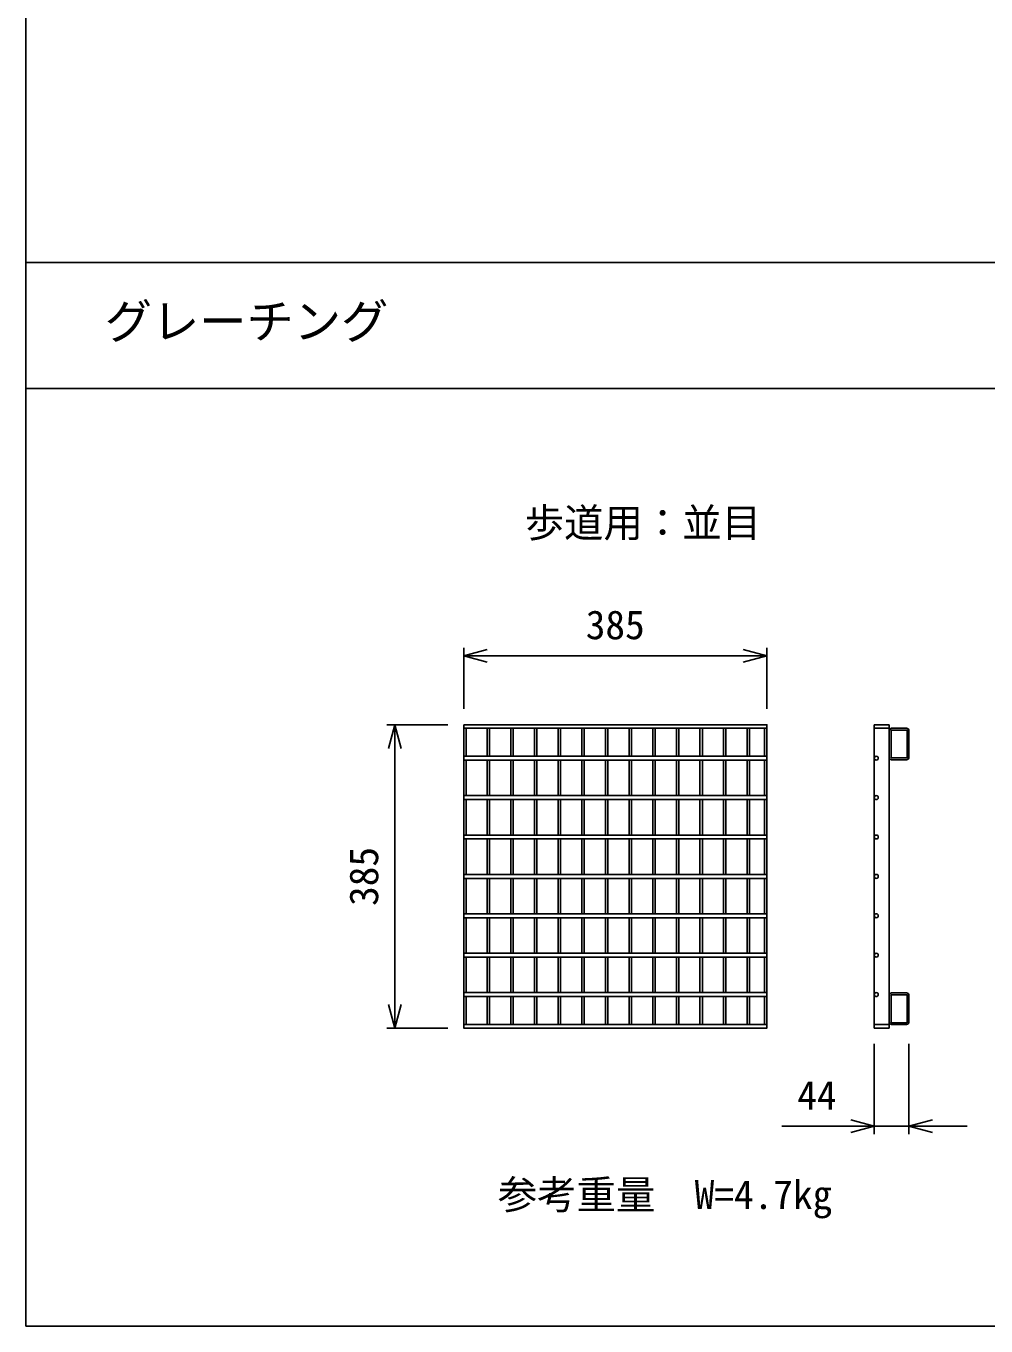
# Model space of a CAD drawing. Units: millimetres, scale not verified. Extents: x -10500 to 10500, y -7425 to 7425.
# Drawn here: x -8250 to -7031, y -1352 to 298 of the extents above; entities that cross this region are included whole.
import ezdxf
from ezdxf.enums import TextEntityAlignment as Align

# ---------------------------------------------------------------- set-up
doc = ezdxf.new("R2010")
doc.units = ezdxf.units.MM
doc.header["$LTSCALE"] = 25
for name, color, linetype, lineweight in [('0-1_DIM', 7, 'Continuous', 25), ('0-3_HATCH', 6, 'Continuous', 25), ('0-7_TXT', 7, 'Continuous', 25)]:
    doc.layers.add(name, color=color, linetype=linetype, lineweight=lineweight)
doc.styles.add('ＭＳ ゴシック', font='')
doc.styles.get('ＭＳ ゴシック').set_extended_font_data('MS Gothic')

msp = doc.modelspace()

# ---------------------------------------------------------------- linework, layer by layer
at = {"layer": '0-1_DIM'}
for p, q in [((-7694.36, -569.24), (-7694.36, -491.74)), ((-7309.36, -569.24), (-7309.36, -491.74)), ((-7309.36, -501.74), (-7694.36, -501.74)), ((-7714.36, -589.24), (-7791.86, -589.24)), ((-7781.86, -589.24), (-7781.86, -974.24)), ((-7714.36, -974.24), (-7791.86, -974.24)), ((-7173.04, -1108.96), (-7173.04, -994.24)), ((-7129.04, -1108.96), (-7129.04, -994.24)), ((-7290.3, -1098.96), (-7173.04, -1098.96)), ((-7129.04, -1098.96), (-7173.04, -1098.96)), ((-7055.08, -1098.96), (-7129.04, -1098.96))]:
    msp.add_line(p, q, dxfattribs=at)
for points in [[(-7664.36, -509.78), (-7694.36, -501.74), (-7664.36, -493.7)], [(-7339.36, -493.7), (-7309.36, -501.74), (-7339.36, -509.78)], [(-7789.9, -619.24), (-7781.86, -589.24), (-7773.82, -619.24)], [(-7773.82, -944.24), (-7781.86, -974.24), (-7789.9, -944.24)], [(-7203.04, -1107), (-7173.04, -1098.96), (-7203.04, -1090.92)], [(-7099.04, -1107), (-7129.04, -1098.96), (-7099.04, -1090.92)]]:
    msp.add_lwpolyline(points, dxfattribs=at)
at = {"layer": '0-3_HATCH'}
for p, q in [((-7694.36, -593.74), (-7309.36, -593.74)), ((-7691.36, -629.24), (-7691.36, -593.74)), ((-7664.36, -629.24), (-7664.36, -593.74)), ((-7661.36, -629.24), (-7661.36, -593.74)), ((-7634.36, -629.24), (-7634.36, -593.74)), ((-7631.36, -629.24), (-7631.36, -593.74)), ((-7604.36, -629.24), (-7604.36, -593.74)), ((-7601.36, -629.24), (-7601.36, -593.74)), ((-7574.36, -629.24), (-7574.36, -593.74)), ((-7571.36, -629.24), (-7571.36, -593.74)), ((-7544.36, -629.24), (-7544.36, -593.74)), ((-7541.36, -629.24), (-7541.36, -593.74)), ((-7514.36, -629.24), (-7514.36, -593.74)), ((-7511.36, -629.24), (-7511.36, -593.74)), ((-7484.36, -629.24), (-7484.36, -593.74)), ((-7481.36, -629.24), (-7481.36, -593.74)), ((-7454.36, -629.24), (-7454.36, -593.74)), ((-7451.36, -629.24), (-7451.36, -593.74)), ((-7424.36, -629.24), (-7424.36, -593.74)), ((-7421.36, -629.24), (-7421.36, -593.74)), ((-7394.36, -629.24), (-7394.36, -593.74)), ((-7391.36, -629.24), (-7391.36, -593.74)), ((-7364.36, -629.24), (-7364.36, -593.74)), ((-7361.36, -629.24), (-7361.36, -593.74)), ((-7334.36, -629.24), (-7334.36, -593.74)), ((-7331.36, -629.24), (-7331.36, -593.74)), ((-7312.36, -629.24), (-7312.36, -593.74)), ((-7173.04, -589.24), (-7154.04, -589.24)), ((-7173.04, -589.24), (-7173.04, -974.24)), ((-7173.04, -593.74), (-7154.04, -593.74)), ((-7154.04, -589.24), (-7154.04, -974.24)), ((-7151.04, -593.74), (-7132.04, -593.74)), ((-7154.04, -596.74), (-7154.04, -630.74)), ((-7129.04, -596.74), (-7129.04, -630.74)), ((-7694.36, -629.24), (-7309.36, -629.24)), ((-7694.36, -634.24), (-7309.36, -634.24)), ((-7691.36, -679.24), (-7691.36, -634.24)), ((-7664.36, -679.24), (-7664.36, -634.24)), ((-7661.36, -679.24), (-7661.36, -634.24)), ((-7634.36, -679.24), (-7634.36, -634.24)), ((-7631.36, -679.24), (-7631.36, -634.24)), ((-7604.36, -679.24), (-7604.36, -634.24)), ((-7601.36, -679.24), (-7601.36, -634.24)), ((-7574.36, -679.24), (-7574.36, -634.24)), ((-7571.36, -679.24), (-7571.36, -634.24)), ((-7544.36, -679.24), (-7544.36, -634.24)), ((-7541.36, -679.24), (-7541.36, -634.24)), ((-7514.36, -679.24), (-7514.36, -634.24)), ((-7511.36, -679.24), (-7511.36, -634.24)), ((-7484.36, -679.24), (-7484.36, -634.24)), ((-7481.36, -679.24), (-7481.36, -634.24)), ((-7454.36, -679.24), (-7454.36, -634.24)), ((-7451.36, -679.24), (-7451.36, -634.24)), ((-7424.36, -679.24), (-7424.36, -634.24)), ((-7421.36, -679.24), (-7421.36, -634.24)), ((-7394.36, -679.24), (-7394.36, -634.24)), ((-7391.36, -679.24), (-7391.36, -634.24)), ((-7364.36, -679.24), (-7364.36, -634.24)), ((-7361.36, -679.24), (-7361.36, -634.24)), ((-7334.36, -679.24), (-7334.36, -634.24)), ((-7331.36, -679.24), (-7331.36, -634.24)), ((-7312.36, -679.24), (-7312.36, -634.24)), ((-7151.04, -633.74), (-7132.04, -633.74)), ((-7694.36, -679.24), (-7309.36, -679.24)), ((-7694.36, -684.24), (-7309.36, -684.24)), ((-7691.36, -729.24), (-7691.36, -684.24)), ((-7664.36, -729.24), (-7664.36, -684.24)), ((-7661.36, -729.24), (-7661.36, -684.24)), ((-7634.36, -729.24), (-7634.36, -684.24)), ((-7631.36, -729.24), (-7631.36, -684.24)), ((-7604.36, -729.24), (-7604.36, -684.24)), ((-7601.36, -729.24), (-7601.36, -684.24)), ((-7574.36, -729.24), (-7574.36, -684.24)), ((-7571.36, -729.24), (-7571.36, -684.24)), ((-7544.36, -729.24), (-7544.36, -684.24)), ((-7541.36, -729.24), (-7541.36, -684.24)), ((-7514.36, -729.24), (-7514.36, -684.24)), ((-7511.36, -729.24), (-7511.36, -684.24)), ((-7484.36, -729.24), (-7484.36, -684.24)), ((-7481.36, -729.24), (-7481.36, -684.24)), ((-7454.36, -729.24), (-7454.36, -684.24)), ((-7451.36, -729.24), (-7451.36, -684.24)), ((-7424.36, -729.24), (-7424.36, -684.24)), ((-7421.36, -729.24), (-7421.36, -684.24)), ((-7394.36, -729.24), (-7394.36, -684.24)), ((-7391.36, -729.24), (-7391.36, -684.24)), ((-7364.36, -729.24), (-7364.36, -684.24)), ((-7361.36, -729.24), (-7361.36, -684.24)), ((-7334.36, -729.24), (-7334.36, -684.24)), ((-7331.36, -729.24), (-7331.36, -684.24)), ((-7312.36, -729.24), (-7312.36, -684.24)), ((-7694.36, -729.24), (-7309.36, -729.24)), ((-7694.36, -734.24), (-7309.36, -734.24)), ((-7691.36, -779.24), (-7691.36, -734.24)), ((-7664.36, -779.24), (-7664.36, -734.24)), ((-7661.36, -779.24), (-7661.36, -734.24)), ((-7634.36, -779.24), (-7634.36, -734.24)), ((-7631.36, -779.24), (-7631.36, -734.24)), ((-7604.36, -779.24), (-7604.36, -734.24)), ((-7601.36, -779.24), (-7601.36, -734.24)), ((-7574.36, -779.24), (-7574.36, -734.24)), ((-7571.36, -779.24), (-7571.36, -734.24)), ((-7544.36, -779.24), (-7544.36, -734.24)), ((-7541.36, -779.24), (-7541.36, -734.24)), ((-7514.36, -779.24), (-7514.36, -734.24)), ((-7511.36, -779.24), (-7511.36, -734.24)), ((-7484.36, -779.24), (-7484.36, -734.24)), ((-7481.36, -779.24), (-7481.36, -734.24)), ((-7454.36, -779.24), (-7454.36, -734.24)), ((-7451.36, -779.24), (-7451.36, -734.24)), ((-7424.36, -779.24), (-7424.36, -734.24)), ((-7421.36, -779.24), (-7421.36, -734.24)), ((-7394.36, -779.24), (-7394.36, -734.24)), ((-7391.36, -779.24), (-7391.36, -734.24)), ((-7364.36, -779.24), (-7364.36, -734.24)), ((-7361.36, -779.24), (-7361.36, -734.24)), ((-7334.36, -779.24), (-7334.36, -734.24)), ((-7331.36, -779.24), (-7331.36, -734.24)), ((-7312.36, -779.24), (-7312.36, -734.24)), ((-7694.36, -779.24), (-7309.36, -779.24)), ((-7694.36, -784.24), (-7309.36, -784.24)), ((-7691.36, -829.24), (-7691.36, -784.24)), ((-7664.36, -829.24), (-7664.36, -784.24)), ((-7661.36, -829.24), (-7661.36, -784.24)), ((-7634.36, -829.24), (-7634.36, -784.24)), ((-7631.36, -829.24), (-7631.36, -784.24)), ((-7604.36, -829.24), (-7604.36, -784.24)), ((-7601.36, -829.24), (-7601.36, -784.24)), ((-7574.36, -829.24), (-7574.36, -784.24)), ((-7571.36, -829.24), (-7571.36, -784.24)), ((-7544.36, -829.24), (-7544.36, -784.24)), ((-7541.36, -829.24), (-7541.36, -784.24)), ((-7514.36, -829.24), (-7514.36, -784.24)), ((-7511.36, -829.24), (-7511.36, -784.24)), ((-7484.36, -829.24), (-7484.36, -784.24)), ((-7481.36, -829.24), (-7481.36, -784.24)), ((-7454.36, -829.24), (-7454.36, -784.24)), ((-7451.36, -829.24), (-7451.36, -784.24)), ((-7424.36, -829.24), (-7424.36, -784.24)), ((-7421.36, -829.24), (-7421.36, -784.24)), ((-7394.36, -829.24), (-7394.36, -784.24)), ((-7391.36, -829.24), (-7391.36, -784.24)), ((-7364.36, -829.24), (-7364.36, -784.24)), ((-7361.36, -829.24), (-7361.36, -784.24)), ((-7334.36, -829.24), (-7334.36, -784.24)), ((-7331.36, -829.24), (-7331.36, -784.24)), ((-7312.36, -829.24), (-7312.36, -784.24)), ((-7694.36, -829.24), (-7309.36, -829.24)), ((-7694.36, -834.24), (-7309.36, -834.24)), ((-7691.36, -879.24), (-7691.36, -834.24)), ((-7664.36, -879.24), (-7664.36, -834.24)), ((-7661.36, -879.24), (-7661.36, -834.24)), ((-7634.36, -879.24), (-7634.36, -834.24)), ((-7631.36, -879.24), (-7631.36, -834.24)), ((-7604.36, -879.24), (-7604.36, -834.24)), ((-7601.36, -879.24), (-7601.36, -834.24)), ((-7574.36, -879.24), (-7574.36, -834.24)), ((-7571.36, -879.24), (-7571.36, -834.24)), ((-7544.36, -879.24), (-7544.36, -834.24)), ((-7541.36, -879.24), (-7541.36, -834.24)), ((-7514.36, -879.24), (-7514.36, -834.24)), ((-7511.36, -879.24), (-7511.36, -834.24)), ((-7484.36, -879.24), (-7484.36, -834.24)), ((-7481.36, -879.24), (-7481.36, -834.24)), ((-7454.36, -879.24), (-7454.36, -834.24)), ((-7451.36, -879.24), (-7451.36, -834.24)), ((-7424.36, -879.24), (-7424.36, -834.24)), ((-7421.36, -879.24), (-7421.36, -834.24)), ((-7394.36, -879.24), (-7394.36, -834.24)), ((-7391.36, -879.24), (-7391.36, -834.24)), ((-7364.36, -879.24), (-7364.36, -834.24)), ((-7361.36, -879.24), (-7361.36, -834.24)), ((-7334.36, -879.24), (-7334.36, -834.24)), ((-7331.36, -879.24), (-7331.36, -834.24)), ((-7312.36, -879.24), (-7312.36, -834.24)), ((-7694.36, -879.24), (-7309.36, -879.24)), ((-7694.36, -884.24), (-7309.36, -884.24)), ((-7691.36, -929.24), (-7691.36, -884.24)), ((-7664.36, -929.24), (-7664.36, -884.24)), ((-7661.36, -929.24), (-7661.36, -884.24)), ((-7634.36, -929.24), (-7634.36, -884.24)), ((-7631.36, -929.24), (-7631.36, -884.24)), ((-7604.36, -929.24), (-7604.36, -884.24)), ((-7601.36, -929.24), (-7601.36, -884.24)), ((-7574.36, -929.24), (-7574.36, -884.24)), ((-7571.36, -929.24), (-7571.36, -884.24)), ((-7544.36, -929.24), (-7544.36, -884.24)), ((-7541.36, -929.24), (-7541.36, -884.24)), ((-7514.36, -929.24), (-7514.36, -884.24)), ((-7511.36, -929.24), (-7511.36, -884.24)), ((-7484.36, -929.24), (-7484.36, -884.24)), ((-7481.36, -929.24), (-7481.36, -884.24)), ((-7454.36, -929.24), (-7454.36, -884.24)), ((-7451.36, -929.24), (-7451.36, -884.24)), ((-7424.36, -929.24), (-7424.36, -884.24)), ((-7421.36, -929.24), (-7421.36, -884.24)), ((-7394.36, -929.24), (-7394.36, -884.24)), ((-7391.36, -929.24), (-7391.36, -884.24)), ((-7364.36, -929.24), (-7364.36, -884.24)), ((-7361.36, -929.24), (-7361.36, -884.24)), ((-7334.36, -929.24), (-7334.36, -884.24)), ((-7331.36, -929.24), (-7331.36, -884.24)), ((-7312.36, -929.24), (-7312.36, -884.24)), ((-7694.36, -929.24), (-7309.36, -929.24)), ((-7694.36, -934.24), (-7309.36, -934.24)), ((-7691.36, -969.74), (-7691.36, -934.24)), ((-7664.36, -969.74), (-7664.36, -934.24)), ((-7661.36, -969.74), (-7661.36, -934.24)), ((-7634.36, -969.74), (-7634.36, -934.24)), ((-7631.36, -969.74), (-7631.36, -934.24)), ((-7604.36, -969.74), (-7604.36, -934.24)), ((-7601.36, -969.74), (-7601.36, -934.24)), ((-7574.36, -969.74), (-7574.36, -934.24)), ((-7571.36, -969.74), (-7571.36, -934.24)), ((-7544.36, -969.74), (-7544.36, -934.24)), ((-7541.36, -969.74), (-7541.36, -934.24)), ((-7514.36, -969.74), (-7514.36, -934.24)), ((-7511.36, -969.74), (-7511.36, -934.24)), ((-7484.36, -969.74), (-7484.36, -934.24)), ((-7481.36, -969.74), (-7481.36, -934.24)), ((-7454.36, -969.74), (-7454.36, -934.24)), ((-7451.36, -969.74), (-7451.36, -934.24)), ((-7424.36, -969.74), (-7424.36, -934.24)), ((-7421.36, -969.74), (-7421.36, -934.24)), ((-7394.36, -969.74), (-7394.36, -934.24)), ((-7391.36, -969.74), (-7391.36, -934.24)), ((-7364.36, -969.74), (-7364.36, -934.24)), ((-7361.36, -969.74), (-7361.36, -934.24)), ((-7334.36, -969.74), (-7334.36, -934.24)), ((-7331.36, -969.74), (-7331.36, -934.24)), ((-7312.36, -969.74), (-7312.36, -934.24)), ((-7154.04, -966.74), (-7154.04, -932.74)), ((-7151.04, -929.74), (-7132.04, -929.74)), ((-7129.04, -966.74), (-7129.04, -932.74)), ((-7309.36, -969.74), (-7694.36, -969.74)), ((-7173.04, -969.74), (-7154.04, -969.74)), ((-7151.04, -969.74), (-7132.04, -969.74)), ((-7173.04, -974.24), (-7154.04, -974.24))]:
    msp.add_line(p, q, dxfattribs=at)
for points in [[(-7694.36, -589.24), (-7309.36, -589.24), (-7309.36, -974.24), (-7694.36, -974.24)], [(-7151.74, -631.44), (-7131.34, -631.44), (-7131.34, -596.04), (-7151.74, -596.04)], [(-7151.74, -932.04), (-7131.34, -932.04), (-7131.34, -967.44), (-7151.74, -967.44)]]:
    msp.add_lwpolyline(points, close=True, dxfattribs=at)
for centre in [(-7170.54, -631.74), (-7170.54, -681.74), (-7170.54, -731.74), (-7170.54, -781.74), (-7170.54, -831.74), (-7170.54, -881.74), (-7170.54, -931.74)]:
    msp.add_circle(centre, 2.5, dxfattribs=at)
for centre, start, end in [((-7151.04, -596.74), 90, 180), ((-7132.04, -596.74), 0, 90), ((-7151.04, -630.74), 180, 270), ((-7132.04, -630.74), 270, 0), ((-7151.04, -932.74), 90, 180), ((-7132.04, -932.74), 0, 90), ((-7151.04, -966.74), 180, 270), ((-7132.04, -966.74), 270, 0)]:
    msp.add_arc(centre, 3, start, end, dxfattribs=at)
at = {"layer": '0-7_TXT'}
for p, q in [((-8250, -2.43), (-2150, -2.43)), ((-8250, -162.43), (-2150, -162.43))]:
    msp.add_line(p, q, dxfattribs=at)
msp.add_lwpolyline([(-2150, 1947.57), (-2150, -1352.43), (-8250, -1352.43), (-8250, 1947.57)], dxfattribs=at)

# ---------------------------------------------------------------- texts
at = {"layer": '0-1_DIM', "style": 'ＭＳ ゴシック'}
for s, p in [('385', (-7539.36, -491.74)), ('44', (-7270.79, -1088.96)), ('参考重量\u3000W=4.7kg', (-7651.09, -1214.98))]:
    msp.add_text(s, height=36.66, dxfattribs=at).set_placement(p, align=Align.BOTTOM_LEFT)
msp.add_text('385', height=36.66, rotation=90, dxfattribs=at).set_placement((-7791.86, -819.24), align=Align.BOTTOM_LEFT)
at = {"layer": '0-7_TXT', "style": 'ＭＳ ゴシック'}
for s, height, p in [('グレーチング', 43.99, (-8150, -112.43)), ('歩道用：並目 ', 36.66, (-7616.82, -362.28))]:
    msp.add_text(s, height=height, dxfattribs=at).set_placement(p, align=Align.BOTTOM_LEFT)

doc.saveas('drawing.dxf')
